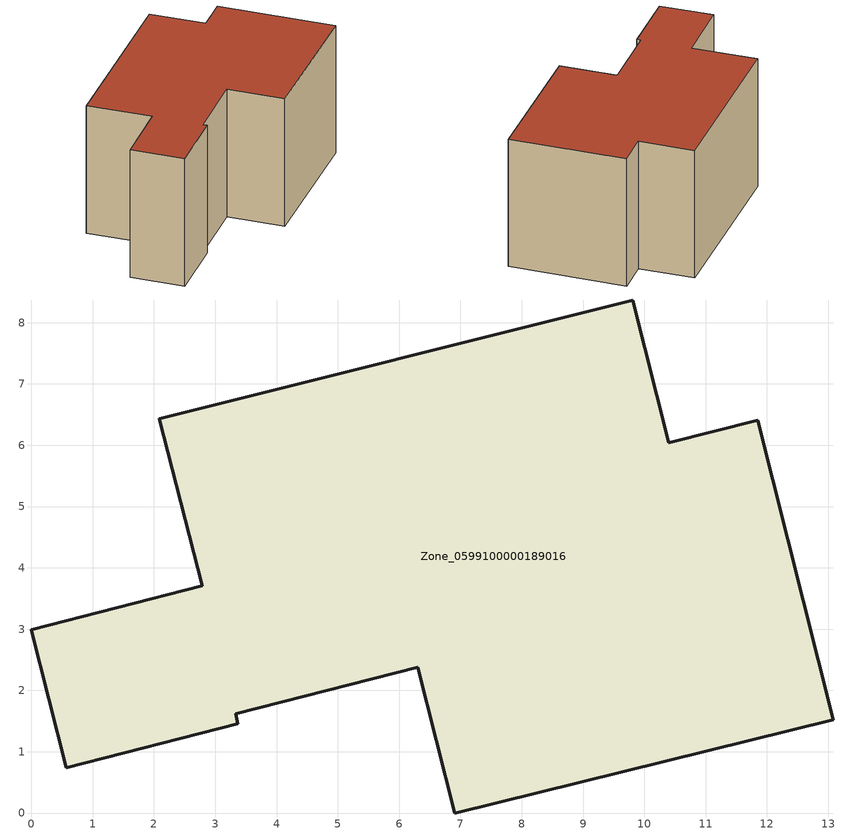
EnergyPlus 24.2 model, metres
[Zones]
Zone_0599100000189016
 floor ground (C_G): 10.4,6.04 11.85,6.41 13.08,1.52 6.91,0 6.3,2.38 3.33,1.62 3.37,1.46 0.57,0.74 0,2.99 2.79,3.71 2.09,6.43 9.81,8.37 z0
 wall outside (C_F): 3.33,1.62 6.3,2.38 6.91,0 13.08,1.52 11.85,6.41 10.4,6.04 9.81,8.37 2.09,6.43 2.79,3.71 0,2.99 0.57,0.74 3.37,1.46 3.33,1.62 z0:5.92
 roof outside (C_R): 3.37,1.46 3.33,1.62 6.3,2.38 6.91,0 13.08,1.52 11.85,6.41 10.4,6.04 9.81,8.37 2.09,6.43 2.79,3.71 0,2.99 0.57,0.74 z5.92
[BUILDING]
Pand.0599100000189016: North Axis=0; Terrain=City; Loads Convergence Tolerance Value=0.04; Temperature Convergence Tolerance Value=0.4; Solar Distribution=FullExterior; Maximum Number of Warmup Days=25; Minimum Number of Warmup Days=1
[Site:Location]
Rotterdam.The.Hague.AP_ZH_NLD Design_Conditions: Latitude=51.96; Longitude=4.45; Time Zone=1; Elevation=-4.5
[SITE:GROUNDTEMPERATURE:BUILDINGSURFACE]
18, 18, 18, 18, 18, 18, 18, 18, 18, 18, 18, 18
[MATERIAL] Thermal Absorptance=0.9; Solar Absorptance=0.7; Visible Absorptance=0.7
Name | Roughness | Thickness | Conductivity | Density | Specific Heat
G.TC.1965-1974 | MediumSmooth | 0.15 | 0.882353 | 540 | 1210
F.TC.1965-1974 | Rough | 0.3 | 0.697674 | 1920 | 840
R.TC.1965-1974 | MediumRough | 0.2 | 0.232558 | 1500 | 1000
[CONSTRUCTION]
C_G: G.TC.1965-1974
C_F: F.TC.1965-1974
C_R: R.TC.1965-1974
[ZONE]
Zone_0599100000189016: Type=1; Multiplier=1; Ceiling Height=Autocalculate; Volume=Autocalculate; Floor Area=autocalculate; Part of Total Floor Area=Yes
[ZONEINFILTRATION:DESIGNFLOWRATE]
Infil_Zone_0599100000189016: Zone or ZoneList or Space or SpaceList=Zone_0599100000189016; Schedule=AlwaysOn; Design Flow Rate Calculation Method=Flow/Area; Flow Rate per Floor Area=0.003; Constant Term Coefficient=1; Temperature Term Coefficient=0; Velocity Term Coefficient=0; Velocity Squared Term Coefficient=0
[HVACTEMPLATE:ZONE:IDEALLOADSAIRSYSTEM]
Zone_0599100000189016: Maximum Heating Supply Air Temperature=50; Minimum Cooling Supply Air Temperature=13; Maximum Heating Supply Air Humidity Ratio=0.0156; Minimum Cooling Supply Air Humidity Ratio=0.0077; Heating Limit=NoLimit; Cooling Limit=NoLimit; Dehumidification Control Type=ConstantSensibleHeatRatio; Cooling Sensible Heat Ratio=0.7; Dehumidification Setpoint=60; Humidification Control Type=None; Humidification Setpoint=30; Outdoor Air Method=None; Outdoor Air Flow Rate per Person=0.00944; Outdoor Air Flow Rate per Zone Floor Area=0; Outdoor Air Flow Rate per Zone=0; Demand Controlled Ventilation Type=None; Outdoor Air Economizer Type=NoEconomizer; Heat Recovery Type=None; Sensible Heat Recovery Effectiveness=0.7; Latent Heat Recovery Effectiveness=0.65
[ZONECONTROL:THERMOSTAT]
ThermostatControl_Zone_0599100000189016: Zone or ZoneList=Zone_0599100000189016; Control Type Schedule=DualSetpointControlType; Control 1=Thermostat_Zone_0599100000189016; Temperature Difference Between Cutout And Setpoint=0
[THERMOSTATSETPOINT:DUALSETPOINT]
Thermostat_Zone_0599100000189016: Heating Setpoint Temperature Schedule=HeatingSetpoint_Zone_0599100000189016; Cooling Setpoint Temperature Schedule=CoolingSetpoint_Zone_0599100000189016
[SCHEDULE:COMPACT]
HeatingSetpoint_Zone_0599100000189016: Through: 12/31, For: AllDays, Until: 24:00, 21
CoolingSetpoint_Zone_0599100000189016: Through: 12/31, For: AllDays, Until: 24:00, 24
DualSetpointControlType: Through: 12/31, For: AllDays, Until: 24:00, 4
AlwaysOn: Through: 12/31, For: AllDays, Until: 24:00, 1
